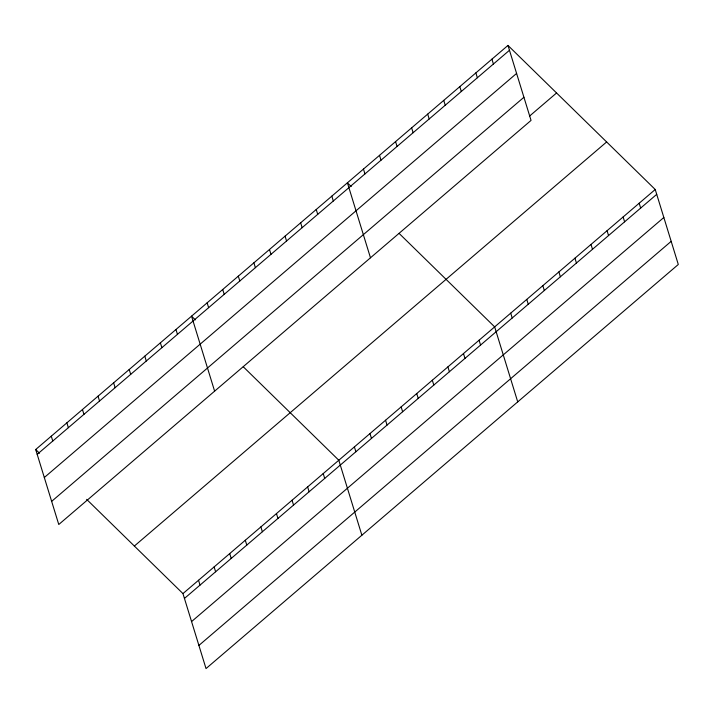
<?xml version="1.0" encoding="UTF-8"?>
<svg xmlns="http://www.w3.org/2000/svg" width="714" height="714" viewBox="0 0 714 714"><rect width="100%" height="100%" fill="white"/><g stroke="black" fill="none" stroke-linecap="round" stroke-linejoin="round"><path stroke-width="1.07" d="M507.975 45.428L531.046 120.407L58.771 524.504L35.7 449.517L507.975 45.428L655.229 189.496L678.3 264.483L206.025 668.572L182.954 593.593L86.644 499.354M37.19 454.363L509.475 50.275M44.313 477.514L516.588 73.417M51.649 501.362L523.924 97.265M529.529 116.105L556.572 92.972M134.357 546.049L606.641 141.952M182.954 593.593L655.229 189.496M184.444 598.439L656.719 194.342M191.566 621.582L663.841 217.493M198.903 645.429L671.178 241.341M351.199 186.532L347.406 182.82L370.477 257.799M399.126 233.424L494.659 326.887L517.721 401.875M195.35 319.881L191.548 316.168L214.619 391.156M243.278 366.773L338.802 460.235L361.873 535.223M35.7 449.517L39.493 453.229M639.173 203.231L640.663 208.086M623.117 216.976L624.607 221.822M607.061 230.711L608.551 235.566M591.005 244.456L592.495 249.302M574.94 258.191L576.439 263.038M558.884 271.927L560.374 276.782M491.919 59.164L493.41 64.01M542.827 285.671L544.318 290.518M475.863 72.899L477.354 77.755M526.771 299.407L528.262 304.262M459.807 86.644L461.298 91.49M510.715 313.151L512.206 317.998M443.751 100.379L445.241 105.226M427.695 114.124L429.185 118.97M479.067 340.221L480.567 345.067M411.63 127.86L413.129 132.706M463.484 353.555L464.975 358.41M395.574 141.595L397.064 146.45M447.901 366.889L449.392 371.744M379.518 155.34L381.008 160.186M432.318 380.232L433.809 385.078M363.462 169.075L364.952 173.921M416.726 393.566L418.226 398.412M401.143 406.9L402.634 411.746M331.823 196.154L333.313 201M385.56 420.234L387.05 425.08M316.231 209.488L317.721 214.334M369.977 433.568L371.467 438.414M300.648 222.822L302.138 227.668M354.385 446.902L355.884 451.748M285.064 236.156L286.555 241.002M269.481 249.489L270.972 254.336M323.219 473.569L324.709 478.425M253.889 262.823L255.38 267.679M307.636 486.912L309.126 491.759M238.306 276.157L239.797 281.013M292.053 500.246L293.543 505.093M222.723 289.5L224.214 294.346M276.461 513.58L277.951 518.426M207.14 302.834L208.631 307.68M260.878 526.914L262.368 531.76M245.295 540.248L246.785 545.094M175.965 329.502L177.456 334.348M229.712 553.582L231.202 558.428M160.382 342.836L161.873 347.682M214.12 566.916L215.61 571.771M144.799 356.17L146.29 361.016M198.537 580.25L200.027 585.105M129.207 369.504L130.707 374.359M113.624 382.838L115.115 387.693M98.041 396.181L99.532 401.027M82.458 409.515L83.949 414.361M66.866 422.849L68.365 427.695M51.283 436.183L52.774 441.029"/></g></svg>
